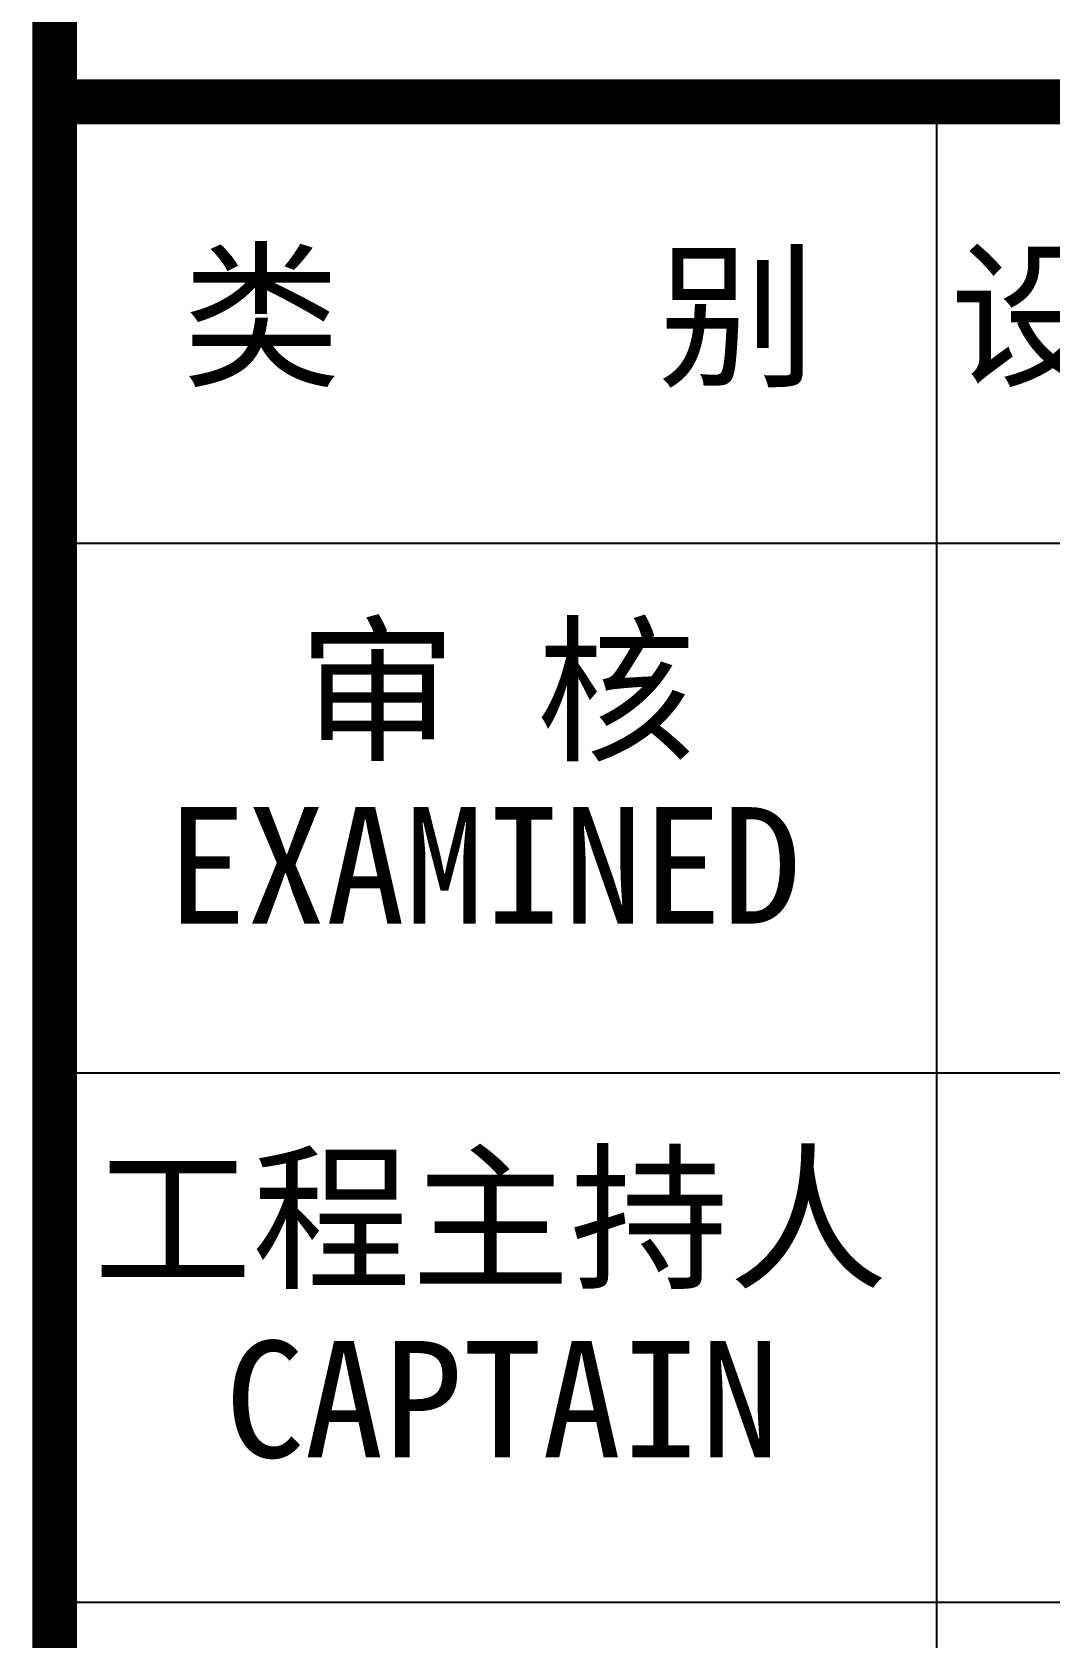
# Model space of a CAD drawing. Extents: x 69728788 to 150676229, y 20164216 to 43663798.
# Drawn here: x 75354258 to 75358761, y 20252068 to 20259171 of the extents above; entities that cross this region are included whole.
import ezdxf

# ---------------------------------------------------------------- set-up
doc = ezdxf.new("R2010")
doc.units = 0
doc.header["$LTSCALE"] = 1000
doc.header["$MEASUREMENT"] = 0
doc.layers.add('图框', color=253, linetype='CONTINUOUS')
doc.styles.add('STYLE-黑体', font='simhei.ttf')

msp = doc.modelspace()

# ---------------------------------------------------------------- linework, layer by layer
at = {"layer": '图框', "color": 4}
msp.add_line((75354357.4, 20276366.1), (75354357.4, 20196366.1), dxfattribs=at)
at = {"layer": '图框', "color": 0}
for p, q in [((75354357.4, 20256911), (75365713.4, 20256911)), ((75354357.4, 20256911), (75365713.4, 20256911)), ((75354357.4, 20254568.4), (75365713.4, 20254568.4)), ((75354357.4, 20252225.9), (75365713.4, 20252225.9))]:
    msp.add_line(p, q, dxfattribs=at)
at = {"layer": '图框', "color": 4, "const_width": 197.2}
msp.add_lwpolyline([(75354357.4, 20276366.1), (75354357.4, 20196366.1)], dxfattribs=at)
msp.add_lwpolyline([(75354357.4, 20276366.1), (75365757.4, 20276366.1), (75365757.4, 20196366.1), (75354357.4, 20196366.1)], close=True, dxfattribs=at)
msp.add_lwpolyline([(75354357.4, 20276366.1), (75365757.4, 20276366.1), (75365757.4, 20196366.1), (75354357.4, 20196366.1)], close=True, dxfattribs=at)
at = {"layer": '图框', "color": 0}
for const_width in [199.2, 199.2, 199.2, 199.2, 80.7]:
    msp.add_lwpolyline([(75354357.4, 20258863.2), (75365713.7, 20258863.2)], dxfattribs=dict(at, const_width=const_width))
for points in [[(75358261.7, 20256911), (75358261.7, 20258863.2)], [(75358261.7, 20245588.5), (75358261.7, 20256911)]]:
    msp.add_lwpolyline(points, dxfattribs=at)

# ---------------------------------------------------------------- texts
at = {"layer": '图框', "color": 0, "style": 'STYLE-黑体'}
for s, p in [('类    别 ', (75354920.4, 20257657.5)), ('设计人员', (75358319.7, 20257657.5)), ('审 核', (75355435.4, 20256001.8)), ('EXAMINED ', (75354855.9, 20255227.8)), ('工程主持人', (75354528.6, 20253667)), ('CAPTAIN', (75355111.7, 20252866.6))]:
    msp.add_text(s, height=515.37, dxfattribs=at).set_placement(p)

doc.saveas('drawing.dxf')
